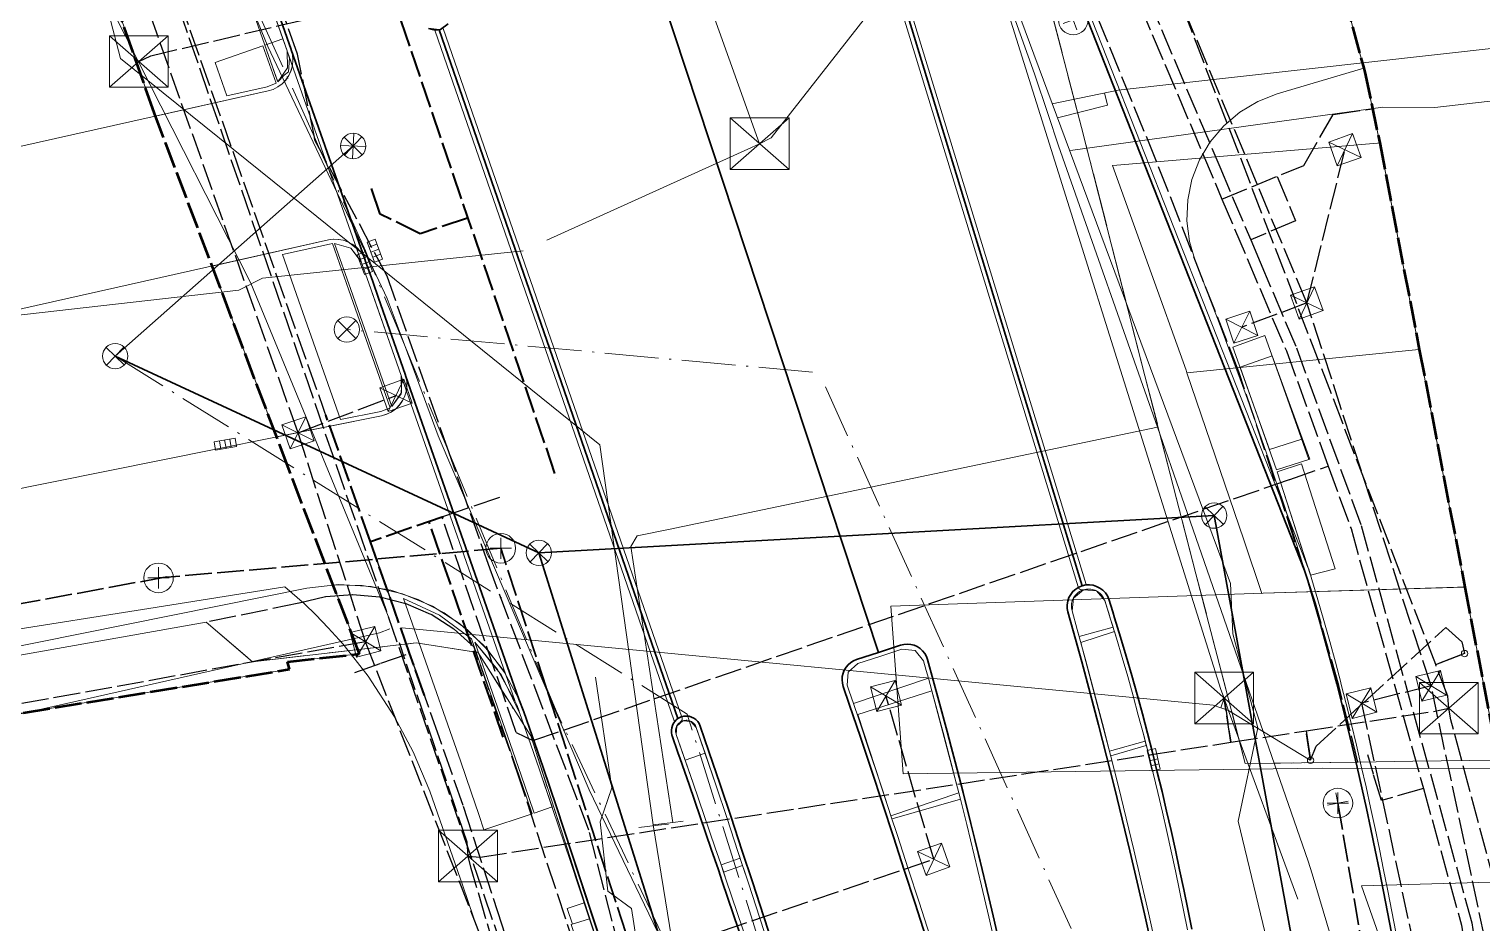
# Model space of a CAD drawing. Header units: metres. Extents: x 105014 to 106600, y 111320 to 118425.
# Drawn here: x 106058.5 to 106127.2, y 116657.3 to 116699.5 of the extents above; entities that cross this region are included whole.
import ezdxf

# ---------------------------------------------------------------- set-up
doc = ezdxf.new("R2010")
doc.units = ezdxf.units.M
doc.linetypes.add('DASHDOT', pattern=[3.556, 2.54, -0.508, 0, -0.508])
doc.linetypes.add('DASHED', pattern=[1.524, 1.27, -0.254])
for name, color, linetype, lineweight in [('00-BASE-LIMITE', 7, 'DASHED', 50), ('00-BASE-UE', 42, 'DASHED', 25), ('10-PAV-BOCACALLE', 9, 'CONTINUOUS', 13), ('10-PAV-CALZADA-BRT', 12, 'CONTINUOUS', 30), ('10-PAV-CALZADA-MIXTA', 8, 'CONTINUOUS', 30), ('10-PAV-CICLORUTA', 76, 'CONTINUOUS', 18), ('10-PAV-SARDINEL', 252, 'CONTINUOUS', 13), ('20-EP-ZONA-DURA', 253, 'CONTINUOUS', 13), ('20-EP-ZONA-VERDE', 84, 'CONTINUOUS', 13), ('30-RED-ENEL-NODOS', 11, 'CONTINUOUS', 13), ('30-RED-ENEL-PROY', 1, 'DASHED', 25), ('30-RED-ETB-CAMARA', 151, 'CONTINUOUS', 13), ('30-RED-ETB-EXIST', 145, 'CONTINUOUS', 13), ('30-RED-ETB-PROY', 5, 'DASHED', 25), ('30-RED-MOVISTAR-PROY', 4, 'DASHED', 25), ('30-RED-VANTI-EXIST', 52, 'CONTINUOUS', 13), ('30-RED-VANTI-PROY', 2, 'DASHED', 25), ('30-RED-VANTI-RETIRO', 8, 'DASHDOT', 13), ('35-RH-ACUE-MATRIZ-PJ', 150, 'DASHED', 40), ('35-RH-ACUE-MENOR-EXIST', 151, 'CONTINUOUS', 13), ('35-RH-ACUE-MENOR-PROY', 5, 'DASHED', 25), ('35-RH-PLUV-COLECTOR', 96, 'CONTINUOUS', 30), ('35-RH-PLUV-NODOS', 94, 'CONTINUOUS', 13), ('35-RH-PLUV-RETIRO', 8, 'DASHDOT', 13), ('35-RH-SUDS-ZONAS', 92, 'CONTINUOUS', 20), ('36-RH-SAN-COLECTOR-PROY', 6, 'DASHED', 35), ('36-RH-SAN-POZOS', 216, 'CONTINUOUS', 13), ('60-PREDIAL-LOTE', 42, 'CONTINUOUS', 13)]:
    doc.layers.add(name, color=color, linetype=linetype, lineweight=lineweight)

# ---------------------------------------------------------------- blocks, each defined once
blk = doc.blocks.new('CAM_ETB_T_14')
for p, q in [((-1.39, -1.22), (1.39, 1.22)), ((-1.39, 1.22), (1.39, -1.22))]:
    blk.add_line(p, q)
blk.add_lwpolyline([(-1.39, -1.22), (1.39, -1.22), (1.39, 1.22), (-1.39, 1.22)], close=True)
blk = doc.blocks.new('CAM_ETB_T_14A')
for p, q in [((-1.39, -1.22), (1.39, 1.22)), ((-1.39, 1.22), (1.39, -1.22))]:
    blk.add_line(p, q)
blk.add_lwpolyline([(-1.39, -1.22), (1.39, -1.22), (1.39, 1.22), (-1.39, 1.22)], close=True)
blk = doc.blocks.new('POSTE')
blk.add_circle((0, 0), 0.15)
blk = doc.blocks.new('CAJA_ENEL')
for p, q in [((-0.6, -0.6), (0.6, 0.6)), ((-0.6, 0.6), (0.6, -0.6))]:
    blk.add_line(p, q)
blk.add_lwpolyline([(-0.6, -0.6), (0.6, -0.6), (0.6, 0.6), (-0.6, 0.6)], close=True)
blk = doc.blocks.new('POZO_SAN')
for p, q in [((-0.5, 0), (0.5, 0)), ((0, -0.5), (0, 0.5))]:
    blk.add_line(p, q)
blk.add_circle((0, 0), 0.7)
blk = doc.blocks.new('SUMIDERO')
for p, q in [((-0.25, -0.2), (-0.25, 0.2)), ((0, -0.2), (0, 0.2)), ((0.25, -0.2), (0.25, 0.2))]:
    blk.add_line(p, q)
blk.add_lwpolyline([(-0.5, -0.2), (0.5, -0.2), (0.5, 0.2), (-0.5, 0.2)], close=True)
blk = doc.blocks.new('POZO_PLUV')
for p, q in [((-0.42, -0.42), (0.42, 0.42)), ((-0.42, 0.42), (0.42, -0.42))]:
    blk.add_line(p, q)
blk.add_circle((0, 0), 0.6)

msp = doc.modelspace()

# ---------------------------------------------------------------- linework, layer by layer
at = {"layer": '00-BASE-LIMITE'}
for points in [[(106089.8826, 116612.3989), (106089.7783, 116613.0699), (106089.7775, 116613.0745), (106089.2899, 116616.2107), (106087.9903, 116622.7863), (106086.6645, 116631.0865), (106087.0519, 116631.1863), (106085.4057, 116636.9987), (106083.8431, 116642.1699), (106083.1029, 116644.5293), (106068.0051, 116645.4951), (106031.1291, 116648.2261), (106030.0581, 116661.5073), (106044.1401, 116665.5891), (106050.5921, 116666.4351), (106050.6961, 116665.9681), (106070.8041, 116669.2491), (106070.7051, 116669.6061), (106074.1171, 116669.9719), (106070.7713, 116678.7111), (106064.4171, 116695.5329), (106059.2939, 116710.1099)], [(106119.4961, 116705.5151), (106121.6013, 116697.6777), (106121.6587, 116697.4861), (106122.3581, 116694.1389), (106124.2309, 116684.3761), (106126.3869, 116673.1367), (106128.0335, 116664.5519)]]:
    msp.add_lwpolyline(points, dxfattribs=at)
at = {"layer": '00-BASE-UE'}
for points in [[(106089.8827, 116612.3989), (106089.7783, 116613.0699), (106089.7775, 116613.0745), (106089.2899, 116616.2107), (106087.9903, 116622.7863), (106086.6645, 116631.0865), (106087.0519, 116631.1863), (106085.4057, 116636.9987), (106083.8431, 116642.1699), (106083.1029, 116644.5293), (106068.0051, 116645.4951), (106031.1291, 116648.2261), (106030.0581, 116661.5073), (106044.1401, 116665.5891), (106050.5921, 116666.4351), (106050.6961, 116665.9681), (106070.8041, 116669.2491), (106070.7051, 116669.6061), (106074.1171, 116669.9719), (106070.7713, 116678.7111), (106064.4171, 116695.5329), (106059.2939, 116710.1099)], [(106119.4961, 116705.5151), (106121.6013, 116697.6777), (106121.6587, 116697.4861), (106122.3581, 116694.1389), (106124.2309, 116684.3761), (106126.3869, 116673.1367), (106128.0335, 116664.5519)]]:
    msp.add_lwpolyline(points, dxfattribs=at)
at = {"layer": '10-PAV-BOCACALLE'}
for points in [[(106119.4961, 116705.5151), (106121.6013, 116697.6777), (106117.5131, 116696.4537), (106116.591, 116696.0923), (106115.7409, 116695.5841), (106114.986, 116694.943), (106114.3468, 116694.1864), (106113.8408, 116693.335), (106113.4817, 116692.412), (106113.2794, 116691.4425), (106113.2394, 116690.4529), (106113.3626, 116689.4701), (106113.6459, 116688.5211), (106114.0051, 116687.6025), (106114.3623, 116686.6799), (106114.7167, 116685.7545), (106115.0681, 116684.8265), (106115.4163, 116683.8953), (106115.7611, 116682.9613), (106116.1021, 116682.0241), (106116.4391, 116681.0837), (106116.7717, 116680.1403), (106117.0999, 116679.1935), (106117.4233, 116678.2433), (106117.7415, 116677.2897), (106118.0545, 116676.3329), (106118.3617, 116675.3723), (106118.6631, 116674.4083), (106118.8109, 116673.9241), (106118.8109, 116673.9241), (106099.7086, 116722.3618)], [(106049.6703, 116692.0903), (106069.7933, 116696.5931), (106070.0336, 116696.6685), (106070.2579, 116696.7831), (106070.4598, 116696.9336), (106070.6338, 116697.1158), (106070.7748, 116697.3245), (106070.8789, 116697.5538), (106070.9431, 116697.7973), (106070.9658, 116698.0481), (106070.9461, 116698.2992), (106070.8847, 116698.5435), (106074.3818, 116688.5929), (106074.2821, 116688.8115), (106074.1488, 116689.0115), (106073.9852, 116689.1875), (106073.7956, 116689.3352), (106073.5849, 116689.4507), (106073.3585, 116689.5311), (106073.1221, 116689.5743), (106072.8819, 116689.5792), (106072.6439, 116689.5457), (106048.697, 116684.1871)], [(106036.1297, 116673.3773), (106075.1561, 116681.2381), (106075.3906, 116681.3056), (106075.611, 116681.4101), (106075.8115, 116681.5491), (106075.9869, 116681.7187), (106076.1325, 116681.9144), (106076.2444, 116682.1312), (106076.3197, 116682.3633), (106076.3563, 116682.6045), (106076.3534, 116682.8484), (106076.311, 116683.0887), (106081.6481, 116667.8397), (106081.6481, 116667.8397), (106080.9227, 116669.1847), (106079.9803, 116670.3876), (106078.8479, 116671.4137), (106077.5582, 116672.2334), (106076.1485, 116672.8232), (106074.6593, 116673.1659), (106073.1336, 116673.2518), (106071.6153, 116673.0783), (106037.5713, 116666.2211)]]:
    msp.add_lwpolyline(points, dxfattribs=at)
at = {"layer": '10-PAV-CALZADA-BRT'}
for points in [[(106098.1769, 116706.2383), (106108.2917, 116673.1977), (106108.1311, 116673.1323), (106107.9839, 116673.0405), (106107.8546, 116672.9249), (106107.747, 116672.789), (106107.664, 116672.6367), (106107.6083, 116672.4724), (106107.5815, 116672.3011), (106107.5842, 116672.1277), (106107.6165, 116671.9573), (106107.8637, 116671.0745), (106108.2697, 116669.5953), (106108.6685, 116668.1137), (106109.0595, 116666.6291), (106109.4423, 116665.1419), (106109.8169, 116663.6527), (106110.1829, 116662.1619), (106110.5411, 116660.6697), (106110.8913, 116659.1763), (106111.2339, 116657.6819), (106111.5693, 116656.1865)], [(106087.8421, 116702.7965), (106098.6641, 116670.0501), (106097.6227, 116669.7095), (106097.4768, 116669.6487), (106097.3423, 116669.5656), (106097.2225, 116669.4623), (106097.1206, 116669.3415), (106097.0389, 116669.2061), (106096.9797, 116669.0596), (106096.9442, 116668.9055), (106096.9335, 116668.7478), (106096.9478, 116668.5903), (106096.9867, 116668.4371), (106097.2693, 116667.6057), (106097.7983, 116666.0397), (106098.3237, 116664.4717), (106098.8455, 116662.9017), (106099.3631, 116661.3295), (106099.8763, 116659.7551), (106100.3849, 116658.1785), (106100.8881, 116656.5995)], [(106104.4071, 116656.1339), (106104.0721, 116657.5951), (106103.7301, 116659.0539), (106103.3805, 116660.5105), (106103.0235, 116661.9643), (106102.6585, 116663.4157), (106102.2853, 116664.8651), (106102.0947, 116665.5889), (106101.9041, 116666.3129), (106101.5149, 116667.7591), (106100.9805, 116669.7049), (106100.9252, 116669.8568), (106100.8462, 116669.9979), (106100.7454, 116670.1243), (106100.6256, 116670.2329), (106100.4898, 116670.3208), (106100.3417, 116670.3856), (106100.1851, 116670.4257), (106100.024, 116670.44), (106099.8627, 116670.4282), (106099.7055, 116670.3905), (106098.6641, 116670.0501), (106087.8421, 116702.7965)], [(106093.7191, 116656.0413), (106093.2177, 116657.5961), (106092.7111, 116659.1501), (106092.1997, 116660.7033), (106091.6837, 116662.2557), (106091.1637, 116663.8075), (106090.6397, 116665.3589), (106090.2307, 116666.5615), (106090.2291, 116666.5661), (106090.1787, 116666.6777), (106090.1098, 116666.7789), (106090.0243, 116666.8666), (106089.9249, 116666.9382), (106089.8146, 116666.9915), (106089.6967, 116667.0248), (106089.5749, 116667.0371), (106089.4527, 116667.0282), (106089.334, 116666.9982), (106089.3269, 116666.9956), (106089.2376, 116666.9565), (106089.1921, 116666.9303), (106089.1742, 116666.9184), (106077.8822, 116699.4819), (106077.9485, 116699.5017), (106078.3036, 116699.7692)]]:
    msp.add_lwpolyline(points, dxfattribs=at)
at = {"layer": '10-PAV-CALZADA-MIXTA'}
for points in [[(106099.7086, 116722.3618), (106118.8109, 116673.9241), (106118.9583, 116673.4407), (106119.2469, 116672.4695), (106119.5289, 116671.4947), (106119.8039, 116670.5165), (106120.0709, 116669.5359), (106120.3303, 116668.5549), (106120.5819, 116667.5735), (106120.8263, 116666.5917), (106121.0633, 116665.6099), (106121.2935, 116664.6281), (106121.5171, 116663.6465), (106121.7343, 116662.6649), (106121.9455, 116661.6837), (106122.1507, 116660.7029), (106122.3503, 116659.7227), (106122.5447, 116658.7429), (106122.7341, 116657.7637), (106122.9187, 116656.7853)], [(106111.0874, 116517.3245), (106105.0203, 116562.8403), (106101.9163, 116585.1384), (106098.4823, 116607.3881), (106096.1801, 116619.4817), (106093.2147, 116631.4299), (106088.4041, 116647.5769), (106083.4337, 116662.7378), (106082.8061, 116664.6003), (106082.2815, 116666.1021), (106081.8867, 116667.2303), (106081.6481, 116667.8397), (106076.311, 116683.0887), (106076.2751, 116683.2059), (106075.0133, 116686.7964), (106074.7388, 116687.5771), (106074.3866, 116688.5793), (106074.3818, 116688.5929), (106070.8847, 116698.5435), (106070.8809, 116698.5543), (106064.2004, 116717.5623)], [(106113.4673, 116656.9649), (106113.2819, 116657.8995), (106113.0919, 116658.8323), (106112.8969, 116659.7633), (106112.6971, 116660.6927), (106112.4917, 116661.6199), (106112.2811, 116662.5453), (106112.0645, 116663.4683), (106111.8421, 116664.3893), (106111.6135, 116665.3079), (106111.3787, 116666.2243), (106111.1371, 116667.1381), (106110.8887, 116668.0493), (106110.6333, 116668.9587), (106110.3707, 116669.8665), (106110.1011, 116670.7733), (106109.8249, 116671.6787), (106109.7352, 116671.9655), (106109.5503, 116672.5571), (106109.4805, 116672.7159), (106109.3846, 116672.8604), (106109.2655, 116672.9864), (106109.1267, 116673.0903), (106108.9721, 116673.169), (106108.8064, 116673.2201), (106108.6344, 116673.2422), (106108.4611, 116673.2347), (106108.2917, 116673.1977), (106098.1769, 116706.2383)], [(106077.3734, 116699.5399), (106077.8815, 116699.4818), (106089.1743, 116666.9183), (106089.1538, 116666.9047), (106089.112, 116666.872), (106089.0729, 116666.8365), (106089.0365, 116666.7981), (106088.9664, 116666.7036), (106088.913, 116666.5986), (106088.8779, 116666.4863), (106088.862, 116666.3697), (106088.8657, 116666.2521), (106088.8889, 116666.1367), (106088.9003, 116666.1039), (106089.173, 116665.3195), (106089.2788, 116665.0147), (106089.7008, 116663.7954), (106090.2262, 116662.2706), (106090.7494, 116660.7447), (106091.0852, 116659.7611), (106091.2698, 116659.218), (106091.7868, 116657.6902), (106092.3002, 116656.1612)]]:
    msp.add_lwpolyline(points, dxfattribs=at)
at = {"layer": '10-PAV-CICLORUTA'}
for points in [[(106070.1681, 116696.9631), (106069.7495, 116696.7883), (106067.8361, 116696.3603), (106067.2831, 116697.9339), (106069.5473, 116698.7297), (106070.1681, 116696.9631)], [(106073.6067, 116687.1791), (106075.5625, 116681.6147), (106075.1167, 116681.4341), (106073.2165, 116681.0515), (106071.3425, 116686.3833), (106070.4739, 116688.8551), (106072.6877, 116689.3505), (106072.8351, 116689.3747), (106073.6067, 116687.1791)], [(106079.4047, 116670.6815), (106081.1489, 116665.7057), (106081.6711, 116664.2107), (106082.0295, 116663.1481), (106082.2745, 116662.4199), (106080.0001, 116661.6539), (106079.7551, 116662.3823), (106079.4009, 116663.4315), (106078.8835, 116664.9131), (106078.4891, 116666.0403), (106076.1865, 116672.6003), (106077.8989, 116671.8142), (106079.4047, 116670.6815)]]:
    msp.add_lwpolyline(points, close=True, dxfattribs=at)
at = {"layer": '10-PAV-SARDINEL'}
for points in [[(106099.8941, 116722.4366), (106118.997, 116673.9975), (106118.9988, 116673.9925), (106119.0022, 116673.9824), (106119.1498, 116673.4984), (106119.4388, 116672.5258), (106119.7212, 116671.5496), (106119.9967, 116670.5698), (106120.2641, 116669.5877), (106120.5187, 116668.6234), (106120.5239, 116668.6053), (106120.5276, 116668.5897), (106120.7758, 116667.6225), (106121.0206, 116666.6393), (106121.2579, 116665.6562), (106121.4884, 116664.6732), (106121.7123, 116663.6903), (106121.9297, 116662.7076), (106122.1412, 116661.7253), (106122.3466, 116660.7434), (106122.5464, 116659.7621), (106122.741, 116658.7814), (106122.9306, 116657.8013), (106123.1153, 116656.822)], [(106122.9187, 116656.7853), (106122.7341, 116657.7637), (106122.5447, 116658.7429), (106122.3503, 116659.7227), (106122.1507, 116660.7029), (106121.9455, 116661.6837), (106121.7343, 116662.6649), (106121.5171, 116663.6465), (106121.2935, 116664.6281), (106121.0633, 116665.6099), (106120.8263, 116666.5917), (106120.5819, 116667.5735), (106120.3303, 116668.5549), (106120.0709, 116669.5359), (106119.8039, 116670.5165), (106119.5289, 116671.4947), (106119.2469, 116672.4695), (106118.9583, 116673.4407), (106118.8109, 116673.9241), (106099.7086, 116722.3618)], [(106085.7567, 116655.1042), (106084.9254, 116657.6296), (106084.0878, 116660.1529), (106083.2441, 116662.6741), (106082.617, 116664.5354), (106082.0927, 116666.0361), (106081.6984, 116667.1631), (106081.6255, 116667.3634), (106081.5475, 116667.5624), (106081.4637, 116667.7623), (106081.4598, 116667.7725), (106076.1222, 116683.0226), (106076.1186, 116683.034), (106076.1029, 116683.0893), (106076.0856, 116683.1418), (106074.8246, 116686.7301), (106074.5501, 116687.5108), (106074.198, 116688.5129), (106074.1932, 116688.5265), (106070.696, 116698.4772), (106070.6922, 116698.488), (106064.0117, 116717.496)], [(106064.2004, 116717.5623), (106070.8809, 116698.5543), (106070.8847, 116698.5435), (106074.3818, 116688.5929), (106074.3866, 116688.5793), (106074.7388, 116687.5771), (106075.0133, 116686.7964), (106076.2751, 116683.2059), (106076.2942, 116683.1477), (106076.311, 116683.0887), (106081.6481, 116667.8397), (106081.7326, 116667.6385), (106081.8121, 116667.4353), (106081.8867, 116667.2303), (106082.2815, 116666.1021), (106082.8061, 116664.6003), (106083.4337, 116662.7378), (106084.2776, 116660.2161), (106085.1152, 116657.6923), (106085.9467, 116655.1665)], [(106113.271, 116656.9265), (106113.0858, 116657.8599), (106112.896, 116658.7919), (106112.7013, 116659.7218), (106112.5017, 116660.6501), (106112.2966, 116661.5761), (106112.0863, 116662.5002), (106111.87, 116663.422), (106111.6479, 116664.3417), (106111.4196, 116665.259), (106111.1852, 116666.174), (106110.944, 116667.0859), (106110.6959, 116667.996), (106110.441, 116668.9039), (106110.1788, 116669.8102), (106109.9096, 116670.7156), (106109.6339, 116671.6194), (106109.5443, 116671.9058), (106109.3615, 116672.4906), (106109.3355, 116672.5574), (106109.305, 116672.6195), (106109.2687, 116672.6797), (106109.2281, 116672.7356), (106109.1824, 116672.7883), (106109.1322, 116672.837), (106109.0787, 116672.8809), (106109.0211, 116672.9202), (106108.9595, 116672.9549), (106108.8965, 116672.9836), (106108.8317, 116673.0067), (106108.7634, 116673.0246), (106108.6956, 116673.0363), (106108.6257, 116673.0422), (106108.5567, 116673.0422), (106108.487, 116673.0361), (106108.4187, 116673.0243), (106108.3427, 116673.0043), (106108.3092, 116672.9985), (106108.2752, 116672.9984), (106108.2417, 116673.004), (106108.2096, 116673.0153), (106108.1799, 116673.0319), (106108.1535, 116673.0532), (106108.131, 116673.0787), (106108.1132, 116673.1077), (106108.1005, 116673.1392), (106097.9857, 116706.1798)], [(106098.1769, 116706.2383), (106108.2917, 116673.1977), (106108.3756, 116673.2198), (106108.4611, 116673.2347), (106108.5476, 116673.2422), (106108.6344, 116673.2422), (106108.7209, 116673.2349), (106108.8064, 116673.2201), (106108.8903, 116673.1981), (106108.9721, 116673.169), (106109.0511, 116673.1329), (106109.1267, 116673.0903), (106109.1983, 116673.0413), (106109.2655, 116672.9864), (106109.3278, 116672.9259), (106109.3846, 116672.8604), (106109.4357, 116672.7902), (106109.4805, 116672.7159), (106109.5188, 116672.638), (106109.5503, 116672.5571), (106109.7352, 116671.9655), (106109.8249, 116671.6787), (106110.1011, 116670.7733), (106110.3707, 116669.8665), (106110.6333, 116668.9587), (106110.8887, 116668.0493), (106111.1371, 116667.1381), (106111.3787, 116666.2243), (106111.6135, 116665.3079), (106111.8421, 116664.3893), (106112.0645, 116663.4683), (106112.2811, 116662.5453), (106112.4917, 116661.6199), (106112.6971, 116660.6927), (106112.8969, 116659.7633), (106113.0919, 116658.8323), (106113.2819, 116657.8995), (106113.4673, 116656.9649)], [(106092.3002, 116656.1612), (106091.7868, 116657.6902), (106091.2698, 116659.218), (106091.0852, 116659.7611), (106090.7494, 116660.7447), (106090.2262, 116662.2706), (106089.7008, 116663.7954), (106089.2788, 116665.0147), (106089.173, 116665.3195), (106088.9003, 116666.1039), (106088.8889, 116666.1367), (106088.8726, 116666.2055), (106088.8633, 116666.2755), (106088.8611, 116666.3462), (106088.866, 116666.4167), (106088.8779, 116666.4863), (106088.8967, 116666.5544), (106088.9223, 116666.6203), (106088.9543, 116666.6833), (106088.9925, 116666.7428), (106089.0365, 116666.7981), (106089.0729, 116666.8365), (106089.112, 116666.872), (106089.1538, 116666.9047), (106089.1743, 116666.9183), (106077.8815, 116699.4818), (106077.8175, 116699.469), (106077.7526, 116699.4619), (106077.6873, 116699.4606), (106077.6222, 116699.4651), (106077.5578, 116699.4754), (106077.4945, 116699.4914), (106077.4329, 116699.5129), (106077.3734, 116699.5399)], [(106078.07, 116699.5488), (106089.3633, 116666.9838), (106089.3715, 116666.9519), (106089.3743, 116666.9191), (106089.3717, 116666.8863), (106089.3637, 116666.8543), (106089.3507, 116666.8241), (106089.3329, 116666.7964), (106089.3107, 116666.772), (106089.2849, 116666.7516), (106089.2699, 116666.7417), (106089.2414, 116666.7194), (106089.2134, 116666.694), (106089.1873, 116666.6665), (106089.1555, 116666.6265), (106089.1282, 116666.5839), (106089.1051, 116666.5384), (106089.0868, 116666.4914), (106089.0732, 116666.4421), (106089.0648, 116666.393), (106089.0613, 116666.3426), (106089.0629, 116666.2922), (106089.0696, 116666.2419), (106089.0811, 116666.1929), (106089.0892, 116666.1696), (106089.3619, 116665.3852), (106089.4678, 116665.0802), (106089.8899, 116663.8607), (106090.4154, 116662.3357), (106090.9387, 116660.8095), (106091.2746, 116659.8256), (106091.4592, 116659.2823), (106091.9763, 116657.7541), (106092.4899, 116656.2247)], [(106111.5693, 116656.1865), (106111.2339, 116657.6819), (106110.8913, 116659.1763), (106110.5411, 116660.6697), (106110.1829, 116662.1619), (106109.8169, 116663.6527), (106109.4423, 116665.1419), (106109.0595, 116666.6291), (106108.6685, 116668.1137), (106108.2697, 116669.5953), (106107.8637, 116671.0745), (106107.6165, 116671.9573), (106107.5967, 116672.0418), (106107.5842, 116672.1277), (106107.5791, 116672.2143), (106107.5815, 116672.3011), (106107.5912, 116672.3873), (106107.6083, 116672.4724), (106107.6327, 116672.5557), (106107.664, 116672.6367), (106107.7022, 116672.7146), (106107.747, 116672.789), (106107.7979, 116672.8593), (106107.8546, 116672.9249), (106107.9168, 116672.9855), (106107.9839, 116673.0405), (106108.0555, 116673.0896), (106108.1084, 116673.1195), (106108.123, 116673.0914), (106108.1418, 116673.0659), (106108.1644, 116673.0438), (106108.1902, 116673.0255), (106108.2185, 116673.0114), (106108.2488, 116673.0021), (106108.2801, 116672.9976), (106108.3117, 116672.9981), (106108.3429, 116673.0036), (106108.3429, 116673.0036), (106108.286, 116672.9833), (106108.2218, 116672.9538), (106108.1611, 116672.9196), (106108.1047, 116672.8809), (106108.0505, 116672.8365), (106107.9999, 116672.7872), (106107.9549, 116672.7351), (106107.9138, 116672.6783), (106107.8783, 116672.6194), (106107.8475, 116672.5565), (106107.8219, 116672.4904), (106107.8028, 116672.4252), (106107.7889, 116672.3557), (106107.7812, 116672.2873), (106107.7793, 116672.2182), (106107.7834, 116672.1472), (106107.7934, 116672.079), (106107.8101, 116672.0078), (106108.0565, 116671.1279), (106108.4627, 116669.6478), (106108.8618, 116668.1652), (106109.2531, 116666.6795), (106109.6362, 116665.1913), (106110.011, 116663.701), (106110.3773, 116662.2091), (106110.7357, 116660.7159), (106111.0861, 116659.2215), (106111.429, 116657.7262), (106111.7646, 116656.2299)], [(106093.5287, 116655.9803), (106093.0275, 116657.5344), (106092.521, 116659.0879), (106092.0098, 116660.6405), (106091.494, 116662.1924), (106090.9742, 116663.7438), (106090.4503, 116665.2947), (106090.0416, 116666.4965), (106090.0202, 116666.5484), (106089.9954, 116666.5945), (106089.965, 116666.6391), (106089.932, 116666.6781), (106089.8935, 116666.715), (106089.8517, 116666.7473), (106089.8075, 116666.7747), (106089.7601, 116666.7976), (106089.71, 116666.8155), (106089.6593, 116666.828), (106089.607, 116666.8351), (106089.5548, 116666.8368), (106089.502, 116666.833), (106089.4504, 116666.8237), (106089.4073, 116666.8118), (106089.3959, 116666.8077), (106089.3278, 116666.7777), (106089.2981, 116666.7606), (106089.3209, 116666.7816), (106089.3401, 116666.8059), (106089.3554, 116666.8328), (106089.3663, 116666.8618), (106089.3727, 116666.8921), (106089.3743, 116666.923), (106089.3712, 116666.9538), (106089.3633, 116666.9838), (106089.3561, 116667.0046), (106089.4046, 116667.0187), (106089.477, 116667.0317), (106089.5504, 116667.0371), (106089.6239, 116667.0347), (106089.6967, 116667.0248), (106089.7682, 116667.0072), (106089.8374, 116666.9824), (106089.9036, 116666.9504), (106089.9661, 116666.9117), (106090.0243, 116666.8666), (106090.0243, 116666.8666), (106090.0774, 116666.8158), (106090.1249, 116666.7597), (106090.1664, 116666.6989), (106090.2012, 116666.6341), (106090.2291, 116666.5661), (106090.2307, 116666.5615), (106090.6397, 116665.3589), (106091.1637, 116663.8075), (106091.6837, 116662.2557), (106092.1997, 116660.7033), (106092.7111, 116659.1501), (106093.2177, 116657.5961), (106093.7191, 116656.0413)]]:
    msp.add_lwpolyline(points, dxfattribs=at)
for points in [[(106108.3756, 116673.2198), (106108.2917, 116673.1977), (106098.1769, 116706.2383), (106098.3666, 116706.3014), (106098.3681, 116706.2968), (106108.4829, 116673.2562), (106108.4876, 116673.237), (106108.4611, 116673.2347), (106108.3756, 116673.2198)], [(106077.8822, 116699.4819), (106089.1742, 116666.9184), (106089.1538, 116666.9047), (106089.112, 116666.872), (106089.0729, 116666.8365), (106089.0365, 116666.7981), (106089.026, 116666.7848), (106089.021, 116666.7898), (106089.001, 116666.8184), (106088.9858, 116666.8515), (106077.6932, 116699.4164), (106077.6852, 116699.4472), (106077.684, 116699.4608), (106077.6873, 116699.4606), (106077.7526, 116699.4619), (106077.8175, 116699.469), (106077.8822, 116699.4819)], [(106103.7301, 116659.0539), (106104.0721, 116657.5951), (106102.841, 116662.69), (106103.0235, 116661.9643), (106103.3805, 116660.5105), (106103.7301, 116659.0539)]]:
    msp.add_lwpolyline(points, close=True, dxfattribs=at)
at = {"layer": '20-EP-ZONA-DURA'}
for points in [[(106067.5437, 116704.7257), (106070.2254, 116697.0988), (106070.2533, 116697.0227), (106070.548, 116697.3372), (106070.7537, 116697.4893), (106070.8103, 116698.1453), (106070.7081, 116698.4396), (106070.9398, 116697.7835), (106070.8741, 116697.5425), (106070.7692, 116697.3158), (106070.6282, 116697.1097), (106070.4549, 116696.9298), (106070.2542, 116696.7811), (106070.0316, 116696.6679), (106069.7933, 116696.5931), (106064.4668, 116695.4012), (106064.4171, 116695.5329), (106059.51, 116709.4949)], [(106067.7715, 116706.7981), (106070.4897, 116699.0609), (106068.3927, 116705.0241)], [(106123.1153, 116656.822), (106122.9306, 116657.8013), (106122.741, 116658.7814), (106122.5464, 116659.7621), (106122.3466, 116660.7434), (106122.1412, 116661.7253), (106121.9297, 116662.7076), (106121.7123, 116663.6903), (106121.4884, 116664.6732), (106121.2579, 116665.6562), (106121.0206, 116666.6393), (106120.7758, 116667.6225), (106120.5276, 116668.5897), (106120.5239, 116668.6053), (106120.5187, 116668.6234), (106120.2641, 116669.5877), (106119.9967, 116670.5698), (106119.7212, 116671.5496), (106119.4388, 116672.5258), (106119.1498, 116673.4984), (106119.0509, 116673.8229), (106119.0921, 116673.6947), (106120.2497, 116674.0057), (106118.6579, 116678.9561), (106117.5167, 116678.5893), (106118.9842, 116674.03), (106117.9499, 116676.6525), (106117.7415, 116677.2897), (106117.4233, 116678.2433), (106117.0999, 116679.1935), (106116.7717, 116680.1403), (106116.4391, 116681.0837), (106116.1021, 116682.0241), (106115.7611, 116682.9613), (106115.4163, 116683.8953), (106115.0681, 116684.8265), (106114.7167, 116685.7545), (106114.3623, 116686.6799), (106114.0051, 116687.6025), (106113.6459, 116688.5211), (106113.3626, 116689.4701), (106113.2394, 116690.4529), (106113.2794, 116691.4425), (106113.4817, 116692.412), (106113.8408, 116693.335), (106114.3468, 116694.1864), (106114.986, 116694.943), (106115.7409, 116695.5841), (106116.591, 116696.0923), (106117.5131, 116696.4537), (106121.6013, 116697.6777), (106121.6587, 116697.4861), (106122.3581, 116694.1389), (106124.2309, 116684.3761), (106124.2309, 116684.3761), (106126.3869, 116673.1367), (106128.0335, 116664.5519)], [(106050.6961, 116665.9681), (106070.8041, 116669.2491), (106070.7051, 116669.6061), (106074.1171, 116669.9719), (106072.8662, 116673.2394), (106074.2394, 116673.2149), (106075.5928, 116672.9818), (106076.895, 116672.5454), (106078.1157, 116671.916), (106079.2264, 116671.1082), (106080.2012, 116670.1407), (106081.0175, 116669.0362), (106081.0175, 116669.0362), (106081.4598, 116667.7725), (106081.4628, 116667.7619), (106080.6468, 116669.2363), (106079.5647, 116670.5281), (106081.2433, 116665.7389), (106081.7657, 116664.2431), (106082.1243, 116663.1801), (106082.3693, 116662.4519), (106083.2222, 116662.7391), (106083.2441, 116662.6741), (106084.0878, 116660.1529), (106084.7314, 116658.2139), (106083.9393, 116657.9441), (106084.194, 116657.1963)]]:
    msp.add_lwpolyline(points, dxfattribs=at)
for points in [[(106067.2831, 116697.9339), (106067.8361, 116696.3603), (106069.7495, 116696.7883), (106070.1681, 116696.9631), (106069.5473, 116698.7297), (106067.2831, 116697.9339)], [(106073.9501, 116689.2183), (106074.1926, 116688.5263), (106073.7034, 116689.1558), (106072.9387, 116689.3813), (106073.7011, 116687.2123), (106075.6475, 116681.6743), (106076.0862, 116682.2774), (106076.1213, 116683.0224), (106076.3318, 116682.4237), (106076.2632, 116682.1805), (106076.1547, 116681.9523), (106076.0094, 116681.7456), (106075.8315, 116681.5662), (106075.626, 116681.4192), (106075.3987, 116681.3088), (106075.1561, 116681.2381), (106070.1943, 116680.2387), (106067.1436, 116688.3149), (106072.6439, 116689.5457), (106072.8741, 116689.5787), (106073.1066, 116689.5757), (106073.3358, 116689.5368), (106073.5563, 116689.463), (106073.7627, 116689.3559), (106073.9501, 116689.2183)], [(106071.3425, 116686.3833), (106073.2165, 116681.0515), (106075.1167, 116681.4341), (106075.5625, 116681.6147), (106073.6067, 116687.1791), (106072.8351, 116689.3747), (106072.6877, 116689.3505), (106070.4739, 116688.8551), (106071.3425, 116686.3833)], [(106115.7611, 116683.5387), (106117.4861, 116678.6843), (106119.0075, 116679.1747), (106119.0553, 116679.1907), (106117.2673, 116684.0737), (106115.7611, 116683.5387)], [(106078.4891, 116666.0403), (106078.8835, 116664.9131), (106079.4009, 116663.4315), (106079.7551, 116662.3823), (106080.0001, 116661.6539), (106082.2745, 116662.4199), (106082.0295, 116663.1481), (106081.6711, 116664.2107), (106081.1489, 116665.7057), (106079.4047, 116670.6815), (106077.8989, 116671.8142), (106076.1865, 116672.6003), (106078.4891, 116666.0403)], [(106108.2236, 116670.519), (106109.8126, 116671.0335), (106109.9096, 116670.7156), (106110.1788, 116669.8102), (106110.441, 116668.9039), (106110.6959, 116667.996), (106110.944, 116667.0859), (106111.1852, 116666.174), (106111.3211, 116665.6434), (106109.6443, 116665.1592), (106109.6362, 116665.1913), (106108.2236, 116670.519)], [(106101.1762, 116668.2372), (106097.6835, 116667.1063), (106099.036, 116662.9647), (106098.5134, 116664.535), (106098.2506, 116665.3194), (106097.7234, 116666.8866), (106097.4711, 116667.6323), (106101.0153, 116668.8231), (106101.1762, 116668.2372)], [(106097.6835, 116667.1063), (106101.1762, 116668.2372), (106102.5305, 116663.1049), (106099.2966, 116662.171), (106099.2943, 116662.1781), (106097.6835, 116667.1063)], [(106101.1762, 116668.2372), (106101.3219, 116667.7066), (106101.7109, 116666.2615), (106101.9013, 116665.538), (106102.0918, 116664.8147), (106102.3483, 116663.8185), (106102.3426, 116663.817), (106101.1762, 116668.2372)], [(106091.3334, 116659.6627), (106091.3303, 116659.6617), (106091.2746, 116659.8256), (106090.9387, 116660.8095), (106090.4154, 116662.3357), (106089.8899, 116663.8607), (106089.5107, 116664.9579), (106090.4567, 116665.2759), (106090.9742, 116663.7438), (106091.494, 116662.1924), (106092.0098, 116660.6405), (106092.1147, 116660.3209), (106091.2206, 116659.9974), (106091.3334, 116659.6627)]]:
    msp.add_lwpolyline(points, close=True, dxfattribs=at)
at = {"layer": '20-EP-ZONA-VERDE'}
for points in [[(106070.6921, 116698.4881), (106070.711, 116697.684), (106070.2533, 116697.0227), (106069.6417, 116698.7629), (106070.4907, 116699.0613), (106070.6921, 116698.4881)], [(106074.1979, 116688.5129), (106074.5503, 116687.5107), (106076.0865, 116683.1397), (106076.1053, 116682.3355), (106075.6475, 116681.6743), (106073.7011, 116687.2123), (106072.9387, 116689.3813), (106073.7096, 116689.1519), (106074.1979, 116688.5129)], [(106119.0079, 116679.1737), (106117.4861, 116678.6843), (106115.7611, 116683.5387), (106117.2673, 116684.0737), (106119.0079, 116679.1737)], [(106120.2497, 116674.0057), (106119.0921, 116673.6947), (106117.5167, 116678.5893), (106118.6579, 116678.9561), (106120.2497, 116674.0057)], [(106109.3603, 116672.4949), (106109.6339, 116671.6197), (106109.7517, 116671.2335), (106108.1483, 116670.7933), (106108.0563, 116671.1279), (106107.8091, 116672.0113), (106107.8778, 116672.6189), (106108.3511, 116673.0067), (106108.9594, 116672.9552), (106109.3603, 116672.4949)], [(106081.6979, 116667.1641), (106082.0927, 116666.0361), (106082.6169, 116664.5353), (106082.9773, 116663.4673), (106083.2223, 116662.7391), (106082.3693, 116662.4519), (106082.1243, 116663.1801), (106081.7657, 116664.2431), (106081.2433, 116665.7389), (106079.5647, 116670.5281), (106080.8241, 116668.9684), (106081.6979, 116667.1641)], [(106100.7877, 116669.6519), (106100.9131, 116669.1955), (106101.0153, 116668.8231), (106097.4711, 116667.6323), (106097.2755, 116668.2089), (106097.1759, 116668.5015), (106097.2177, 116669.1167), (106097.6847, 116669.5195), (106098.7261, 116669.8599), (106099.7677, 116670.2005), (106100.3952, 116670.1446), (106100.7877, 116669.6519)], [(106090.0413, 116666.4971), (106090.4567, 116665.2759), (106089.5107, 116664.9579), (106089.0893, 116666.1697), (106089.1127, 116666.5568), (106089.4049, 116666.8125), (106089.7881, 116666.7862), (106090.0413, 116666.4971)], [(106088.2137, 116647.5161), (106092.6213, 116632.8101), (106091.7549, 116632.5667), (106087.3561, 116647.2425), (106084.1281, 116657.1745), (106084.9825, 116657.4575), (106088.2137, 116647.5161)]]:
    msp.add_lwpolyline(points, close=True, dxfattribs=at)
for points in [[(106111.7645, 116656.2299), (106111.4289, 116657.7263), (106111.0861, 116659.2217), (106110.7357, 116660.7159), (106110.3773, 116662.2091), (106110.0109, 116663.7009), (106109.6361, 116665.1913), (106109.5873, 116665.3811), (106111.2699, 116665.8431), (106111.4197, 116665.2591), (106111.4197, 116665.2591), (106111.6479, 116664.3417), (106111.8699, 116663.4221), (106112.0861, 116662.5001), (106112.2967, 116661.5761), (106112.5015, 116660.6499), (106112.7013, 116659.7219), (106112.8959, 116658.7917), (106113.0859, 116657.8599), (106113.2709, 116656.9263)], [(106101.0789, 116656.6599), (106100.5753, 116658.2395), (106100.0667, 116659.8169), (106099.5533, 116661.3917), (106099.2471, 116662.3215), (106102.4561, 116663.3995), (106102.4647, 116663.3665), (106102.4647, 116663.3665), (106102.8293, 116661.9161), (106103.1863, 116660.4633), (106103.5355, 116659.0079), (106103.8773, 116657.5499), (106104.2121, 116656.0897)], [(106092.4901, 116656.2247), (106091.9767, 116657.7543), (106091.4595, 116659.2825), (106091.3303, 116659.6617), (106092.2323, 116659.9647), (106092.5211, 116659.0879), (106092.5211, 116659.0879), (106093.0273, 116657.5345), (106093.5287, 116655.9803)]]:
    msp.add_lwpolyline(points, dxfattribs=at)
at = {"layer": '30-RED-ENEL-PROY'}
for points in [[(106071.2067, 116680.4303), (106061.4211, 116708.1081)], [(106118.9165, 116686.5683), (106109.7407, 116708.5057)], [(106118.9165, 116686.5683), (106120.7159, 116693.8123)], [(106118.9165, 116686.5683), (106115.8357, 116685.4181)], [(106124.7929, 116668.4625), (106118.9165, 116686.5683)], [(106071.2067, 116680.4303), (106075.8405, 116682.1959)], [(106074.3987, 116670.5495), (106071.2067, 116680.4303)], [(106074.3987, 116670.5495), (106042.2447, 116664.7707)], [(106080.9509, 116653.8083), (106074.3987, 116670.5495)], [(106124.7929, 116668.4625), (106121.4987, 116667.6481)], [(106133.0259, 116629.6795), (106124.7929, 116668.4625)], [(106101.2699, 116660.2671), (106099.0117, 116667.9883)], [(106121.4987, 116667.6481), (106123.9131, 116656.4493)], [(106085.4525, 116654.9037), (106101.2699, 116660.2671)]]:
    msp.add_lwpolyline(points, dxfattribs=at)
at = {"layer": '30-RED-ETB-EXIST'}
for points in [[(106093.035, 116694.096), (106076.545, 116740.152), (106076.381, 116740.686)], [(106063.658, 116697.972), (106051.329, 116722.291)], [(106093.035, 116694.096), (106093.586, 116694.372), (106102.443, 116705.695), (106103.032, 116705.876)], [(106115, 116667.887), (106114.854, 116668.287), (106103.205, 116705.382), (106103.032, 116705.876)], [(106068.967, 116687.499), (106063.658, 116697.972)], [(106082.97, 116689.536), (106092.475, 116693.84), (106093.035, 116694.096)], [(106006.48, 116680.139), (106068.403, 116687.179), (106069.52, 116687.735), (106081.859, 116689.034)], [(106075.512, 116671.654), (106068.967, 116687.499)], [(106017.024, 116657.872), (106075.065, 116670.973), (106075.553, 116671.168)], [(106076.127, 116671.208), (106114.479, 116667.549), (106114.846, 116667.426), (106115, 116667.887)], [(106115, 116667.887), (106114.846, 116667.426), (106115.176, 116667.316), (106119.064, 116664.958)], [(106118.486, 116658.376), (106115.2, 116667.324), (106115, 116667.887)]]:
    msp.add_lwpolyline(points, dxfattribs=at)
at = {"layer": '30-RED-ETB-PROY'}
for points in [[(106063.682, 116697.985), (106064.246, 116698.257), (106102.699, 116707.293), (106103.032, 116705.876)], [(106126.373, 116669.994), (106125.009, 116669.469), (106110.861, 116706.189), (106112.921, 116706.983)], [(106119.089, 116664.944), (106119.348, 116665.611), (106125.489, 116671.231), (106126.244, 116670.541), (106126.373, 116669.994)], [(106079.245, 116660.419), (106079.208, 116661.07), (106075.999, 116670.495)], [(106125.63, 116667.409), (106125.584, 116667.975), (106125.009, 116669.469), (106126.373, 116669.994)], [(106079.245, 116660.419), (106079.816, 116660.37), (106115.32, 116665.796), (106115, 116667.887)], [(106115, 116667.887), (106115.32, 116665.796), (106118.876, 116666.339), (106119.089, 116664.944)], [(106119.089, 116664.944), (106118.876, 116666.339), (106125.039, 116667.281), (106125.63, 116667.409)], [(106140.083, 116581.851), (106139.996, 116582.441), (106132.964, 116639.911), (106125.725, 116666.866), (106125.63, 116667.409)], [(106097.168, 116586.298), (106097.074, 116586.895), (106089.834, 116623.787), (106079.4, 116659.837), (106079.245, 116660.419)]]:
    msp.add_lwpolyline(points, dxfattribs=at)
at = {"layer": '30-RED-MOVISTAR-PROY'}
for points in [[(106079.3735, 116660.4357), (106023.7228, 116822.1403)], [(106104.4082, 116516.2904), (106091.5141, 116620.3617), (106087.8027, 116635.7793), (106079.3735, 116660.4357)]]:
    msp.add_lwpolyline(points, dxfattribs=at)
at = {"layer": '30-RED-VANTI-EXIST'}
for points in [[(106074.6364, 116688.4456), (106069.7767, 116698.6955), (106067.146, 116705.155)], [(106116.0035, 116664.7887), (106113.6677, 116673.7659), (106111.2565, 116683.1261), (106108.2599, 116694.8697), (106106.6795, 116700.9255)], [(106066.8597, 116671.4705), (106043.0987, 116667.2721), (106038.8243, 116681.2189), (106036.0911, 116693.7295)], [(106076.2704, 116684.5046), (106075.4291, 116686.7737), (106074.6364, 116688.4456)], [(106079.1739, 116677.1494), (106077.8359, 116680.2827), (106076.2704, 116684.5046)], [(106096.2417, 116640.1241), (106084.9785, 116663.5559), (106079.1739, 116677.1494)], [(106066.8597, 116671.4705), (106069.0539, 116669.6017), (106076.7923, 116670.4967), (106079.6205, 116670.063)], [(106079.6205, 116670.063), (106079.7021, 116670.0505), (106082.2095, 116666.0965), (106085.7299, 116655.2133), (106086.0633, 116654.1778)], [(106153.9307, 116665.7019), (106150.5519, 116665.7597), (106127.9567, 116664.9521), (106123.9317, 116664.8997)], [(106121.3272, 116664.8632), (106116.0035, 116664.7887)], [(106123.9317, 116664.8997), (106121.3272, 116664.8632)]]:
    msp.add_lwpolyline(points, dxfattribs=at)
at = {"layer": '30-RED-VANTI-PROY'}
for points in [[(106071.9795, 116694.4019), (106071.1877, 116698.3257), (106069.6349, 116702.7009), (106064.2771, 116718.2903), (106056.0671, 116740.7911), (106050.3414, 116757.8166)], [(106121.3272, 116664.8632), (106120.4197, 116668.4867), (106119.3237, 116672.3731), (106115.7029, 116683.3099), (106111.8033, 116693.2585), (106108.6426, 116701.0002)], [(106072.2233, 116693.8595), (106072.0063, 116694.2691), (106071.9795, 116694.4019)], [(106078.3554, 116679.4761), (106075.4147, 116687.8359), (106072.2233, 116693.8595)], [(106079.1739, 116677.1494), (106078.3554, 116679.4761)], [(106091.1768, 116641.0674), (106091.1171, 116641.2529), (106088.3311, 116648.4873), (106084.9605, 116661.6405), (106080.2867, 116673.9859), (106079.1739, 116677.1494)], [(106079.6205, 116670.063), (106079.5391, 116670.2995), (106078.5771, 116671.1514), (106077.4916, 116671.8393), (106076.3104, 116672.3454), (106075.0637, 116672.657), (106073.7832, 116672.7659), (106072.5018, 116672.6696), (106071.2521, 116672.3703), (106066.8597, 116671.4705)], [(106085.7694, 116651.6359), (106081.7299, 116663.9325), (106079.6205, 116670.063)], [(106121.3281, 116664.8595), (106121.3272, 116664.8632)]]:
    msp.add_lwpolyline(points, dxfattribs=at)
at = {"layer": '30-RED-VANTI-RETIRO'}
for points in [[(106071.9795, 116694.4019), (106067.146, 116705.155)], [(106116.0035, 116664.7887), (106113.6677, 116673.7659), (106111.2565, 116683.1261), (106108.2599, 116694.8697), (106106.6795, 116700.9255)], [(106072.2233, 116693.8595), (106071.9795, 116694.4019)], [(106074.6364, 116688.4456), (106074.3931, 116689.0323), (106072.2233, 116693.8595)], [(106076.2704, 116684.5046), (106074.6364, 116688.4456)], [(106078.3554, 116679.4761), (106076.2704, 116684.5046)], [(106096.2417, 116640.1241), (106096.2007, 116640.2689), (106083.4097, 116667.2861), (106078.3554, 116679.4761)], [(106066.8597, 116671.4705), (106069.0539, 116669.6017), (106076.7923, 116670.4967), (106079.6205, 116670.063)], [(106079.6205, 116670.063), (106079.7021, 116670.0505), (106082.2095, 116666.0965), (106085.7299, 116655.2133), (106086.0633, 116654.1778)], [(106121.3281, 116664.8595), (106116.0035, 116664.7887)]]:
    msp.add_lwpolyline(points, dxfattribs=at)
at = {"layer": '35-RH-ACUE-MATRIZ-PJ'}
for points in [[(106085.3404, 116721.3741), (106070.6659, 116715.785), (106083.4254, 116678.2678)], [(106079.2258, 116690.5732), (106076.9809, 116689.8388), (106075.094, 116690.7746), (106074.6402, 116692.1216)], [(106077.1903, 116668.0077), (106076.4847, 116670.0122), (106074.6317, 116675.2758), (106072.5243, 116681.2585)], [(106078.0812, 116676.4623), (106078.0207, 116676.443), (106074.6317, 116675.2758)], [(106080.9078, 116666.0447), (106077.401, 116676.2295)]]:
    msp.add_lwpolyline(points, dxfattribs=at)
at = {"layer": '35-RH-ACUE-MENOR-EXIST'}
for points in [[(106053.1428, 116735.0561), (106062.8083, 116698.1322)], [(106102.5043, 116707.2706), (106106.0343, 116697.4006)], [(106105.3885, 116699.985), (106115.3106, 116673.3019), (106115.4123, 116670.918), (106116.5915, 116666.481), (106115.6706, 116662.0621), (106121.7032, 116637.0295), (106126.7968, 116623.8532), (106128.6661, 116607.1634), (106127.9213, 116606.8811), (106128.3684, 116603.575), (106129.3276, 116602.8632), (106130.9469, 116587.8265), (106131.4951, 116585.6813), (106131.6978, 116583.8992), (106132.1075, 116583.2498), (106132.3816, 116579.9324), (106132.0993, 116578.8496), (106132.626, 116571.9093), (106132.0766, 116570.0276), (106135.0205, 116547.3655), (106135.4479, 116546.7415), (106136.1798, 116538.8442)], [(106106.8755, 116695.9862), (106109.985, 116696.6366), (106131.02, 116698.9837)], [(106107.7331, 116693.7733), (106122.513, 116695.8232), (106124.961, 116695.8135), (106136.7959, 116697.1622), (106150.6861, 116698.7868)], [(106062.8083, 116698.1322), (106072.0945, 116690.6497), (106085.4843, 116679.8606), (106088.0043, 116661.9006)], [(106106.0343, 116697.4006), (106106.6843, 116695.4806)], [(106109.3483, 116696.5057), (106109.4911, 116695.9229), (106107.123, 116695.3202)], [(106109.3484, 116696.5057), (106109.4912, 116695.9228), (106107.1231, 116695.3201)], [(106106.6843, 116695.4806), (106107.1643, 116694.0006)], [(106107.1643, 116694.0006), (106111.8443, 116680.7006)], [(106111.8443, 116680.7006), (106094.9023, 116677.1538), (106088.7296, 116675.8615), (106087.2443, 116675.5506), (106086.9443, 116675.0606), (106088.9243, 116662.0106)], [(106111.8443, 116680.7006), (106113.0043, 116677.3806)], [(106113.0043, 116677.3806), (106113.5443, 116675.8406)], [(106113.5443, 116675.8406), (106118.9843, 116660.1806), (106119.1615, 116659.5845)], [(106085.27, 116668.88), (106086.04, 116663.65), (106085.49, 116662.03), (106085.86, 116658.75), (106086.98, 116657.94)], [(106088.9243, 116662.0106), (106088.0043, 116661.9006)], [(106089.4143, 116662.0606), (106088.9243, 116662.0106)], [(106088.24, 116661.88), (106087.32, 116661.77)], [(106088.0043, 116661.9006), (106089.7382, 116651.211)], [(106088.73, 116661.93), (106088.24, 116661.88)], [(106119.1616, 116659.5845), (106124.5861, 116641.3461), (106130.1543, 116614.4006), (106132.36, 116586.87), (106137.49, 116544.32), (106147.31, 116459.83), (106148.74, 116440.46)], [(106086.98, 116657.94), (106094.72, 116608.07), (106105.49, 116537.49)]]:
    msp.add_lwpolyline(points, dxfattribs=at)
at = {"layer": '35-RH-ACUE-MENOR-PROY'}
for points in [[(106092.5369, 116749.5342), (106106.6865, 116712.134), (106114.7935, 116693.0074), (106116.2582, 116689.5516), (106116.7037, 116688.5006), (106118.4226, 116684.4453), (106121.4797, 116676.052), (106126.7201, 116657.2635), (106144.2182, 116538.6408), (106162.8556, 116458.0726), (106164.1877, 116444.4331), (106164.6066, 116419.3698), (106159.3943, 116379.3815), (106158.6398, 116366.1263), (106155.8807, 116353.2019), (106154.8181, 116333.9881), (106153.3905, 116322.8192), (106153.5996, 116299.9736), (106152.9199, 116273.6022), (106151.926, 116262.0244), (106152.1529, 116246.4247), (106152.781, 116230.9932), (106151.1675, 116230.9753)], [(106102.6481, 116540.1111), (106101.5826, 116547.7312), (106101.0693, 116551.4016), (106098.2685, 116566.0537), (106093.3215, 116589.2552), (106094.9004, 116594.1221), (106094.102, 116599.2735), (106091.5037, 116616.0393), (106089.0191, 116632.072), (106080.8444, 116657.2015), (106079.0189, 116662.8131), (106077.896, 116666.0031), (106076.4847, 116670.0122), (106075.689, 116672.2731), (106074.6317, 116675.2758), (106061.3844, 116712.8837)], [(106109.2246, 116704.8686), (106114.9013, 116691.4833), (106117.9448, 116684.3069), (106119.9282, 116678.8544), (106121.0032, 116675.8992), (106124.424, 116663.6088), (106126.2301, 116657.1546), (106136.9953, 116584.1868), (106143.2007, 116542.1233), (106143.731, 116538.5281), (106162.3611, 116457.9916), (106163.6881, 116444.4046), (106164.106, 116419.3981), (106161.8201, 116401.8609), (106160.9231, 116394.9793), (106159.5728, 116384.6192), (106158.8906, 116379.3853), (106158.1412, 116366.1855)], [(106114.9013, 116691.4833), (106118.7715, 116693.0747), (106120.166, 116695.4832), (106122.0203, 116695.7549)], [(106117.5089, 116692.5555), (106118.3817, 116690.4516), (106116.2582, 116689.5516)], [(106081.5275, 116666.2581), (106082.3163, 116665.8756), (106118.1133, 116678.2282), (106119.9282, 116678.8544)], [(106080.7289, 116677.3737), (106078.0207, 116676.443), (106074.6317, 116675.2758)], [(106081.5275, 116666.2581), (106078.0207, 116676.443)], [(106073.9002, 116669.1004), (106075.1259, 116669.5328), (106076.4847, 116670.0122)], [(106124.424, 116663.6088), (106122.4427, 116663.0416), (106122.0628, 116664.2819), (106121.7935, 116665.2017)]]:
    msp.add_lwpolyline(points, dxfattribs=at)
at = {"layer": '35-RH-PLUV-COLECTOR'}
for points in [[(106073.8155, 116693.9903), (106062.5609, 116684.0563)], [(106073.8155, 116693.9903), (106062.5609, 116684.0563)], [(106082.5959, 116674.7532), (106062.5609, 116684.0563)], [(106082.5959, 116674.7532), (106062.5609, 116684.0563)], [(106114.5332, 116676.5148), (106082.5959, 116674.7532)], [(106114.5332, 116676.5148), (106082.5959, 116674.7532)], [(106122.1974, 116634.7837), (106114.5332, 116676.5148)], [(106122.1974, 116634.7837), (106114.5332, 116676.5148)], [(106097.449, 116627.5123), (106082.5959, 116674.7532)], [(106097.449, 116627.5123), (106082.5959, 116674.7532)]]:
    msp.add_lwpolyline(points, dxfattribs=at)
at = {"layer": '35-RH-PLUV-RETIRO'}
for points in [[(106095.5327, 116683.2988), (106073.5136, 116685.3135)], [(106129.8513, 116400.1977), (106125.0389, 116490.546), (106121.289, 116525.209), (106103.4199, 116606.5801), (106097.5662, 116641.9692), (106089.6109, 116667.1319), (106062.5609, 116684.0563)], [(106107.7692, 116656.9863), (106096.1405, 116682.6199)]]:
    msp.add_lwpolyline(points, dxfattribs=at)
at = {"layer": '35-RH-SUDS-ZONAS'}
msp.add_lwpolyline([(106116.93, 116685.0268), (106115.4088, 116684.4864), (106117.1488, 116679.6374), (106118.6706, 116680.1268), (106116.93, 116685.0268)], close=True, dxfattribs=at)
at = {"layer": '36-RH-SAN-COLECTOR-PROY'}
for points in [[(106080.7939, 116674.9701), (106064.6083, 116673.5701)], [(106089.5376, 116648.0967), (106080.7939, 116674.9701)], [(106065.0051, 116673.6197), (105976.221, 116657.31)], [(106120.382, 116662.9203), (106124.3289, 116639.5738)]]:
    msp.add_lwpolyline(points, dxfattribs=at)
at = {"layer": '60-PREDIAL-LOTE'}
for points in [[(106124.2309, 116684.376), (106124.0556, 116684.3584), (106113.2463, 116683.2711), (106113.2045, 116683.3876), (106111.4281, 116688.3343), (106109.7306, 116693.0611), (106109.9261, 116693.0778), (106122.2606, 116694.1305), (106122.358, 116694.1388), (106124.2309, 116684.376)], [(106116.8535, 116672.8398), (106116.7869, 116672.8377), (106115.9284, 116675.3675), (106113.2463, 116683.2711), (106124.0556, 116684.3584), (106124.2309, 116684.376), (106126.3869, 116673.1367), (106126.0431, 116673.126), (106116.8535, 116672.8398)], [(106126.3869, 116673.1367), (106128.0334, 116664.5519), (106119.6475, 116664.5795), (106099.8272, 116664.3005), (106099.2405, 116672.2333), (106116.8535, 116672.8398), (106126.3869, 116673.1367)], [(106134.0004, 116657.4441), (106134.4505, 116654.4112), (106134.1853, 116654.4117), (106123.1005, 116654.4326), (106121.5016, 116659.007), (106133.7166, 116659.357), (106133.7497, 116659.134), (106134.0004, 116657.4441)]]:
    msp.add_lwpolyline(points, close=True, dxfattribs=at)
msp.add_lwpolyline([(106057.1701, 116671.0126), (106064.1451, 116672.125), (106070.5903, 116673.1492), (106071.5058, 116672.3396), (106072.0451, 116671.8207), (106072.636, 116671.2121), (106073.3192, 116670.4502), (106073.7281, 116669.9299), (106074.5227, 116668.9221), (106075.7737, 116667), (106076.6512, 116665.3469), (106077.4471, 116663.4901), (106078.9943, 116659.013), (106079.5036, 116657.5298), (106081.5561, 116651.5464), (106081.6349, 116651.3169), (106076.4596, 116650.6363), (106068.2662, 116649.5578), (106067.583, 116649.4681), (106067.6251, 116649.0715), (106067.6808, 116648.5486), (106068.0054, 116645.4951), (106068.0054, 116645.4951), (106032.2639, 116647.0857)], dxfattribs=at)

# ---------------------------------------------------------------- block references
at = {"layer": '30-RED-ENEL-NODOS'}
for p, rotation in [((106120.7159, 116693.8122), 109.7), ((106118.9164, 116686.5682), 109.8), ((106115.8356, 116685.4181), 108.3), ((106075.8405, 116682.1959), 109.6), ((106071.2066, 116680.4303), 108.8), ((106074.3987, 116670.5495), 14.3), ((106124.7928, 116668.4625), 103.7), ((106099.0116, 116667.9883), 104.2), ((106121.4986, 116667.6481), 104.2), ((106101.2699, 116660.2671), 109.7)]:
    msp.add_blockref('CAJA_ENEL', p, dxfattribs=dict(at, rotation=rotation))
at = {"layer": '30-RED-ETB-CAMARA'}
for name, p in [('CAM_ETB_T_14', (106063.682, 116697.985)), ('CAM_ETB_T_14A', (106093.035, 116694.096)), ('POSTE', (106126.373, 116669.994)), ('CAM_ETB_T_14', (106115, 116667.887)), ('CAM_ETB_T_14', (106125.63, 116667.409)), ('POSTE', (106119.089, 116664.944)), ('CAM_ETB_T_14', (106079.245, 116660.419))]:
    msp.add_blockref(name, p, dxfattribs=at)
at = {"layer": '35-RH-PLUV-NODOS'}
for name, p, rotation in [('POZO_PLUV', (106073.8135, 116693.9893), 132.5), ('POZO_PLUV', (106073.8135, 116693.9893), 132.5), ('POZO_PLUV', (106073.8135, 116693.9893), 271), ('POZO_PLUV', (106073.8135, 116693.9893), 271), ('SUMIDERO', (106074.8377, 116689.0418), 110.6), ('SUMIDERO', (106074.367, 116688.4475), 110.6), ('POZO_PLUV', (106062.5609, 116684.0563), 271), ('SUMIDERO', (106067.7683, 116679.8933), 189.8), ('SUMIDERO', (106067.7683, 116679.8933), 189.8), ('POZO_PLUV', (106114.5332, 116676.5148), 271), ('POZO_PLUV', (106114.5332, 116676.5148), 271), ('POZO_PLUV', (106082.5959, 116674.7532), 271), ('POZO_PLUV', (106082.5959, 116674.7532), 271), ('SUMIDERO', (106111.6749, 116664.9702), 103)]:
    msp.add_blockref(name, p, dxfattribs=dict(at, rotation=rotation))
msp.add_blockref('POZO_PLUV', (106073.5136, 116685.3135), dxfattribs=at)
at = {"layer": '36-RH-SAN-POZOS'}
for p, rotation in [((106107.8677, 116699.9529), 290), ((106080.7939, 116674.9701), 270), ((106064.6083, 116673.5701), 270), ((106120.382, 116662.9203), 191.4), ((106120.382, 116662.9203), 270)]:
    msp.add_blockref('POZO_SAN', p, dxfattribs=dict(at, rotation=rotation))

doc.saveas('drawing.dxf')
